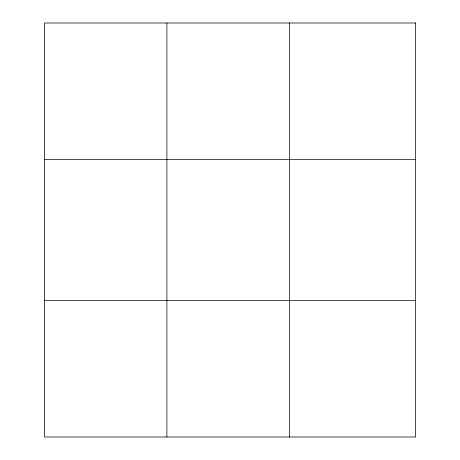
<?xml version="1.0" encoding="UTF-8"?>
<svg xmlns="http://www.w3.org/2000/svg" width="460" height="460" viewBox="0 0 460 460"><rect width="100%" height="100%" fill="white"/><g stroke="black" fill="none" stroke-linecap="round" stroke-linejoin="round"><path stroke-width="0.69" d="M166.894 437L166.894 23M289.392 437L289.392 23M44.401 159.62L415.598 159.62M44.401 300.38L415.598 300.38M415.598 23L415.598 437L44.401 437L44.401 23L415.598 23"/></g></svg>
